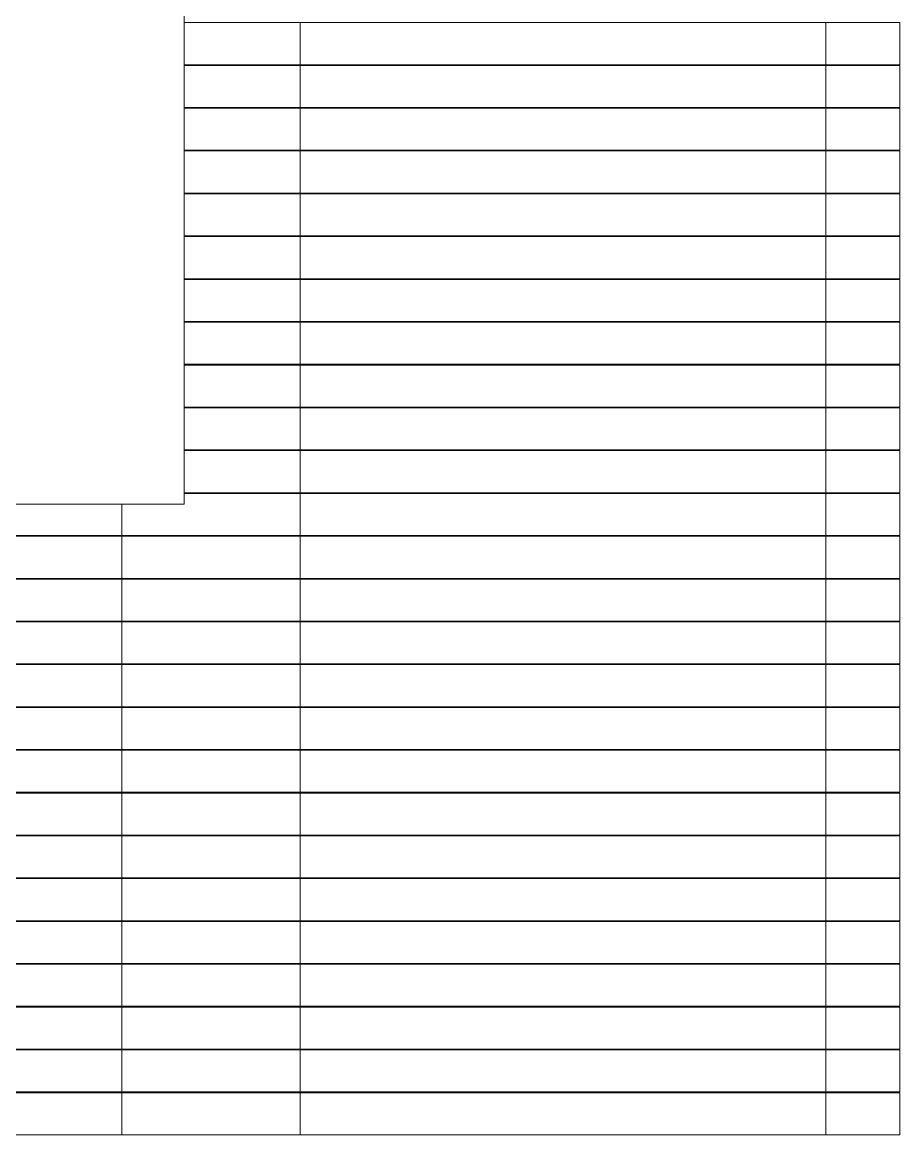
# Model space of a CAD drawing. Header units: millimetres. Extents: x -331 to 5585, y -2655 to 1513.
# Drawn here: x 382.95 to 393.37, y 549.2 to 562.42 of the extents above; entities that cross this region are included whole.
import ezdxf

# ---------------------------------------------------------------- set-up
doc = ezdxf.new("R2010")
doc.units = ezdxf.units.MM

msp = doc.modelspace()

# ---------------------------------------------------------------- linework, layer by layer
at = {"color": 7, "linetype": 'Continuous', "lineweight": 15}
for p, q in [((384.869, 571.691), (384.869, 556.691)), ((386.248, 562.411), (384.869, 562.411)), ((386.248, 562.411), (386.248, 561.911)), ((392.491, 562.411), (386.248, 562.411)), ((392.491, 562.411), (392.491, 561.911)), ((393.369, 562.411), (392.491, 562.411)), ((393.369, 562.411), (393.369, 561.911)), ((384.869, 561.911), (386.248, 561.911)), ((386.248, 561.903), (384.869, 561.903)), ((386.248, 561.911), (392.491, 561.911)), ((386.248, 561.903), (386.248, 561.403)), ((392.491, 561.903), (386.248, 561.903)), ((392.491, 561.911), (393.369, 561.911)), ((392.491, 561.903), (392.491, 561.403)), ((393.369, 561.903), (392.491, 561.903)), ((393.369, 561.903), (393.369, 561.403)), ((384.869, 561.403), (386.248, 561.403)), ((386.248, 561.394), (384.869, 561.394)), ((386.248, 561.403), (392.491, 561.403)), ((386.248, 561.394), (386.248, 560.894)), ((392.491, 561.394), (386.248, 561.394)), ((392.491, 561.403), (393.369, 561.403)), ((392.491, 561.394), (392.491, 560.894)), ((393.369, 561.394), (392.491, 561.394)), ((393.369, 561.394), (393.369, 560.894)), ((384.869, 560.894), (386.248, 560.894)), ((386.248, 560.894), (392.491, 560.894)), ((392.491, 560.894), (393.369, 560.894)), ((386.248, 560.886), (384.869, 560.886)), ((386.248, 560.886), (386.248, 560.386)), ((392.491, 560.886), (386.248, 560.886)), ((392.491, 560.886), (392.491, 560.386)), ((393.369, 560.886), (392.491, 560.886)), ((393.369, 560.886), (393.369, 560.386)), ((384.869, 560.386), (386.248, 560.386)), ((386.248, 560.377), (384.869, 560.377)), ((386.248, 560.386), (392.491, 560.386)), ((386.248, 560.377), (386.248, 559.877)), ((392.491, 560.377), (386.248, 560.377)), ((392.491, 560.386), (393.369, 560.386)), ((392.491, 560.377), (392.491, 559.877)), ((393.369, 560.377), (392.491, 560.377)), ((393.369, 560.377), (393.369, 559.877)), ((384.869, 559.877), (386.248, 559.877)), ((386.248, 559.869), (384.869, 559.869)), ((386.248, 559.877), (392.491, 559.877)), ((386.248, 559.869), (386.248, 559.369)), ((392.491, 559.869), (386.248, 559.869)), ((392.491, 559.877), (393.369, 559.877)), ((392.491, 559.869), (392.491, 559.369)), ((393.369, 559.869), (392.491, 559.869)), ((393.369, 559.869), (393.369, 559.369)), ((384.869, 559.369), (386.248, 559.369)), ((386.248, 559.36), (384.869, 559.36)), ((386.248, 559.369), (392.491, 559.369)), ((386.248, 559.36), (386.248, 558.86)), ((392.491, 559.36), (386.248, 559.36)), ((392.491, 559.369), (393.369, 559.369)), ((392.491, 559.36), (392.491, 558.86)), ((393.369, 559.36), (392.491, 559.36)), ((393.369, 559.36), (393.369, 558.86)), ((384.869, 558.86), (386.248, 558.86)), ((386.248, 558.852), (384.869, 558.852)), ((386.248, 558.86), (392.491, 558.86)), ((386.248, 558.852), (386.248, 558.352)), ((392.491, 558.852), (386.248, 558.852)), ((392.491, 558.86), (393.369, 558.86)), ((392.491, 558.852), (392.491, 558.352)), ((393.369, 558.852), (392.491, 558.852)), ((393.369, 558.852), (393.369, 558.352)), ((384.869, 558.352), (386.248, 558.352)), ((386.248, 558.343), (384.869, 558.343)), ((386.248, 558.352), (392.491, 558.352)), ((386.248, 558.343), (386.248, 557.843)), ((392.491, 558.343), (386.248, 558.343)), ((392.491, 558.352), (393.369, 558.352)), ((392.491, 558.343), (392.491, 557.843)), ((393.369, 558.343), (392.491, 558.343)), ((393.369, 558.343), (393.369, 557.843)), ((384.869, 557.843), (386.248, 557.843)), ((386.248, 557.835), (384.869, 557.835)), ((386.248, 557.843), (392.491, 557.843)), ((386.248, 557.835), (386.248, 557.335)), ((392.491, 557.835), (386.248, 557.835)), ((392.491, 557.843), (393.369, 557.843)), ((392.491, 557.835), (392.491, 557.335)), ((393.369, 557.835), (392.491, 557.835)), ((393.369, 557.835), (393.369, 557.335)), ((384.869, 557.335), (386.248, 557.335)), ((386.248, 557.326), (384.869, 557.326)), ((386.248, 557.335), (392.491, 557.335)), ((386.248, 557.326), (386.248, 556.826)), ((392.491, 557.326), (386.248, 557.326)), ((392.491, 557.335), (393.369, 557.335)), ((392.491, 557.326), (392.491, 556.826)), ((393.369, 557.326), (392.491, 557.326)), ((393.369, 557.326), (393.369, 556.826)), ((384.869, 556.826), (386.248, 556.826)), ((386.248, 556.818), (384.869, 556.818)), ((386.248, 556.826), (392.491, 556.826)), ((386.248, 556.818), (386.248, 556.318)), ((392.491, 556.818), (386.248, 556.818)), ((392.491, 556.826), (393.369, 556.826)), ((392.491, 556.818), (392.491, 556.318)), ((393.369, 556.818), (392.491, 556.818)), ((393.369, 556.818), (393.369, 556.318)), ((384.869, 556.691), (359.869, 556.691)), ((360.612, 556.318), (384.127, 556.318)), ((384.127, 556.309), (360.612, 556.309)), ((384.127, 556.318), (386.248, 556.318)), ((384.127, 556.309), (384.127, 555.809)), ((386.248, 556.309), (384.127, 556.309)), ((386.248, 556.318), (392.491, 556.318)), ((386.248, 556.309), (386.248, 555.809)), ((392.491, 556.309), (386.248, 556.309)), ((392.491, 556.318), (393.369, 556.318)), ((392.491, 556.309), (392.491, 555.809)), ((393.369, 556.309), (392.491, 556.309)), ((393.369, 556.309), (393.369, 555.809)), ((360.612, 555.809), (384.127, 555.809)), ((384.127, 555.801), (360.612, 555.801)), ((384.127, 555.809), (386.248, 555.809)), ((384.127, 555.801), (384.127, 555.301)), ((386.248, 555.801), (384.127, 555.801)), ((386.248, 555.809), (392.491, 555.809)), ((386.248, 555.801), (386.248, 555.301)), ((392.491, 555.801), (386.248, 555.801)), ((392.491, 555.809), (393.369, 555.809)), ((392.491, 555.801), (392.491, 555.301)), ((393.369, 555.801), (392.491, 555.801)), ((393.369, 555.801), (393.369, 555.301)), ((360.612, 555.301), (384.127, 555.301)), ((384.127, 555.292), (360.612, 555.292)), ((384.127, 555.301), (386.248, 555.301)), ((384.127, 555.292), (384.127, 554.792)), ((386.248, 555.292), (384.127, 555.292)), ((386.248, 555.301), (392.491, 555.301)), ((386.248, 555.292), (386.248, 554.792)), ((392.491, 555.292), (386.248, 555.292)), ((392.491, 555.301), (393.369, 555.301)), ((392.491, 555.292), (392.491, 554.792)), ((393.369, 555.292), (392.491, 555.292)), ((393.369, 555.292), (393.369, 554.792)), ((360.612, 554.792), (384.127, 554.792)), ((384.127, 554.784), (360.612, 554.784)), ((384.127, 554.792), (386.248, 554.792)), ((384.127, 554.784), (384.127, 554.284)), ((386.248, 554.784), (384.127, 554.784)), ((386.248, 554.792), (392.491, 554.792)), ((386.248, 554.784), (386.248, 554.284)), ((392.491, 554.784), (386.248, 554.784)), ((392.491, 554.792), (393.369, 554.792)), ((392.491, 554.784), (392.491, 554.284)), ((393.369, 554.784), (392.491, 554.784)), ((393.369, 554.784), (393.369, 554.284)), ((360.612, 554.284), (384.127, 554.284)), ((384.127, 554.284), (386.248, 554.284)), ((386.248, 554.284), (392.491, 554.284)), ((392.491, 554.284), (393.369, 554.284)), ((384.127, 554.275), (360.612, 554.275)), ((384.127, 554.275), (384.127, 553.775)), ((386.248, 554.275), (384.127, 554.275)), ((386.248, 554.275), (386.248, 553.775)), ((392.491, 554.275), (386.248, 554.275)), ((392.491, 554.275), (392.491, 553.775)), ((393.369, 554.275), (392.491, 554.275)), ((393.369, 554.275), (393.369, 553.775)), ((360.612, 553.775), (384.127, 553.775)), ((384.127, 553.767), (360.612, 553.767)), ((384.127, 553.775), (386.248, 553.775)), ((384.127, 553.767), (384.127, 553.267)), ((386.248, 553.767), (384.127, 553.767)), ((386.248, 553.775), (392.491, 553.775)), ((386.248, 553.767), (386.248, 553.267)), ((392.491, 553.767), (386.248, 553.767)), ((392.491, 553.775), (393.369, 553.775)), ((392.491, 553.767), (392.491, 553.267)), ((393.369, 553.767), (392.491, 553.767)), ((393.369, 553.767), (393.369, 553.267)), ((360.612, 553.267), (384.127, 553.267)), ((384.127, 553.259), (360.612, 553.259)), ((384.127, 553.267), (386.248, 553.267)), ((384.127, 553.259), (384.127, 552.759)), ((386.248, 553.259), (384.127, 553.259)), ((386.248, 553.267), (392.491, 553.267)), ((386.248, 553.259), (386.248, 552.759)), ((392.491, 553.259), (386.248, 553.259)), ((392.491, 553.267), (393.369, 553.267)), ((392.491, 553.259), (392.491, 552.759)), ((393.369, 553.259), (392.491, 553.259)), ((393.369, 553.259), (393.369, 552.759)), ((360.612, 552.759), (384.127, 552.759)), ((384.127, 552.75), (360.612, 552.75)), ((384.127, 552.759), (386.248, 552.759)), ((384.127, 552.75), (384.127, 552.25)), ((386.248, 552.75), (384.127, 552.75)), ((386.248, 552.759), (392.491, 552.759)), ((386.248, 552.75), (386.248, 552.25)), ((392.491, 552.75), (386.248, 552.75)), ((392.491, 552.759), (393.369, 552.759)), ((392.491, 552.75), (392.491, 552.25)), ((393.369, 552.75), (392.491, 552.75)), ((393.369, 552.75), (393.369, 552.25)), ((360.612, 552.25), (384.127, 552.25)), ((384.127, 552.242), (360.612, 552.242)), ((384.127, 552.25), (386.248, 552.25)), ((384.127, 552.242), (384.127, 551.742)), ((386.248, 552.242), (384.127, 552.242)), ((386.248, 552.25), (392.491, 552.25)), ((386.248, 552.242), (386.248, 551.742)), ((392.491, 552.242), (386.248, 552.242)), ((392.491, 552.25), (393.369, 552.25)), ((392.491, 552.242), (392.491, 551.742)), ((393.369, 552.242), (392.491, 552.242)), ((393.369, 552.242), (393.369, 551.742)), ((360.612, 551.742), (384.127, 551.742)), ((384.127, 551.733), (360.612, 551.733)), ((384.127, 551.742), (386.248, 551.742)), ((384.127, 551.733), (384.127, 551.233)), ((386.248, 551.733), (384.127, 551.733)), ((386.248, 551.742), (392.491, 551.742)), ((386.248, 551.733), (386.248, 551.233)), ((392.491, 551.733), (386.248, 551.733)), ((392.491, 551.742), (393.369, 551.742)), ((392.491, 551.733), (392.491, 551.233)), ((393.369, 551.733), (392.491, 551.733)), ((393.369, 551.733), (393.369, 551.233)), ((360.612, 551.233), (384.127, 551.233)), ((384.127, 551.225), (360.612, 551.225)), ((384.127, 551.233), (386.248, 551.233)), ((384.127, 551.225), (384.127, 550.725)), ((386.248, 551.225), (384.127, 551.225)), ((386.248, 551.233), (392.491, 551.233)), ((386.248, 551.225), (386.248, 550.725)), ((392.491, 551.225), (386.248, 551.225)), ((392.491, 551.233), (393.369, 551.233)), ((392.491, 551.225), (392.491, 550.725)), ((393.369, 551.225), (392.491, 551.225)), ((393.369, 551.225), (393.369, 550.725)), ((360.612, 550.725), (384.127, 550.725)), ((384.127, 550.716), (360.612, 550.716)), ((384.127, 550.725), (386.248, 550.725)), ((384.127, 550.716), (384.127, 550.216)), ((386.248, 550.716), (384.127, 550.716)), ((386.248, 550.725), (392.491, 550.725)), ((386.248, 550.716), (386.248, 550.216)), ((392.491, 550.716), (386.248, 550.716)), ((392.491, 550.725), (393.369, 550.725)), ((392.491, 550.716), (392.491, 550.216)), ((393.369, 550.716), (392.491, 550.716)), ((393.369, 550.716), (393.369, 550.216)), ((360.612, 550.216), (384.127, 550.216)), ((384.127, 550.208), (360.612, 550.208)), ((384.127, 550.216), (386.248, 550.216)), ((384.127, 550.208), (384.127, 549.708)), ((386.248, 550.208), (384.127, 550.208)), ((386.248, 550.216), (392.491, 550.216)), ((386.248, 550.208), (386.248, 549.708)), ((392.491, 550.208), (386.248, 550.208)), ((392.491, 550.216), (393.369, 550.216)), ((392.491, 550.208), (392.491, 549.708)), ((393.369, 550.208), (392.491, 550.208)), ((393.369, 550.208), (393.369, 549.708)), ((360.612, 549.708), (384.127, 549.708)), ((384.127, 549.699), (360.612, 549.699)), ((384.127, 549.708), (386.248, 549.708)), ((384.127, 549.699), (384.127, 549.199)), ((386.248, 549.699), (384.127, 549.699)), ((386.248, 549.708), (392.491, 549.708)), ((386.248, 549.699), (386.248, 549.199)), ((392.491, 549.699), (386.248, 549.699)), ((392.491, 549.708), (393.369, 549.708)), ((392.491, 549.699), (392.491, 549.199)), ((393.369, 549.699), (392.491, 549.699)), ((393.369, 549.699), (393.369, 549.199)), ((360.612, 549.199), (384.127, 549.199)), ((384.127, 549.199), (386.248, 549.199)), ((386.248, 549.199), (392.491, 549.199)), ((392.491, 549.199), (393.369, 549.199))]:
    msp.add_line(p, q, dxfattribs=at)
at = {"color": 8, "linetype": 'Continuous', "lineweight": 15}
msp.add_line((384.127, 556.691), (384.127, 556.318), dxfattribs=at)

doc.saveas('drawing.dxf')
